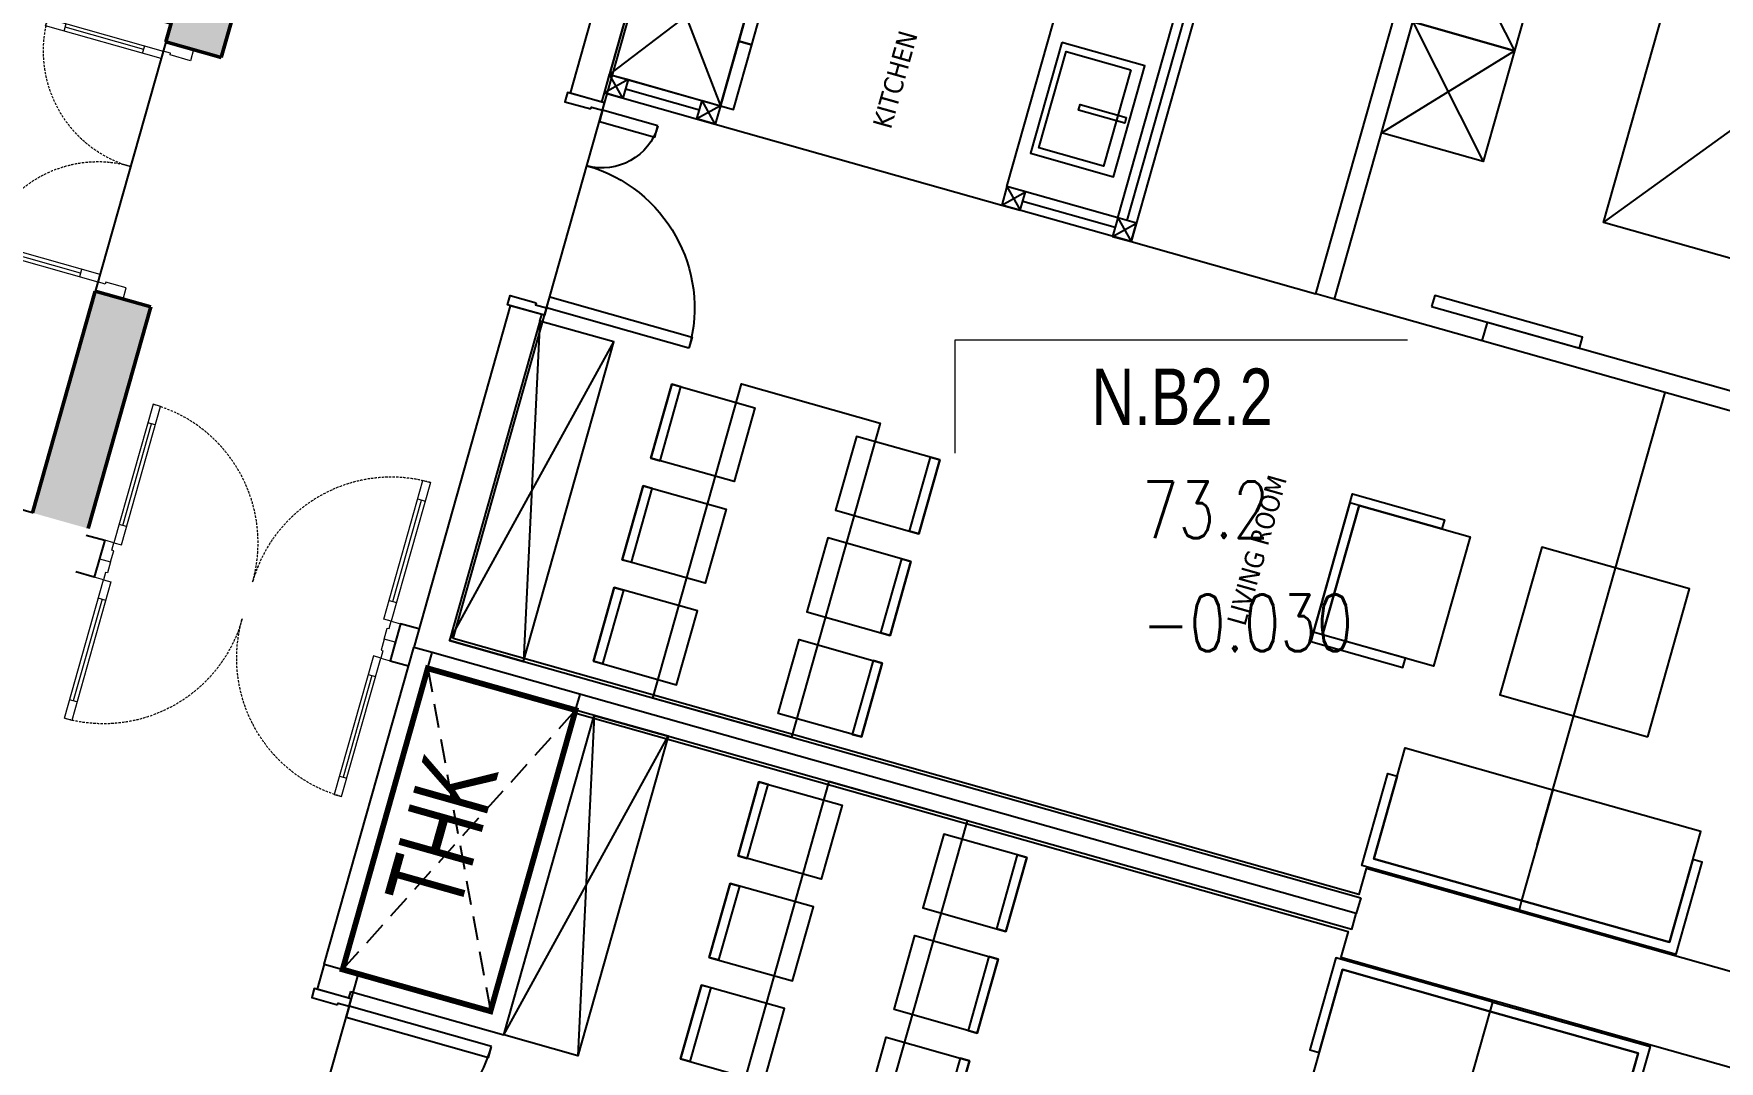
# Model space of a CAD drawing. Header units: millimetres. Extents: x -361675616 to 361246347, y -284141842 to 284396604.
# Drawn here: x -47211 to -38434, y 98578 to 103931 of the extents above; entities that cross this region are included whole.
import ezdxf
from ezdxf.enums import TextEntityAlignment as Align
from ezdxf.xclip import XClip

# ---------------------------------------------------------------- set-up
doc = ezdxf.new("R2010")
doc.units = ezdxf.units.MM
doc.header["$LTSCALE"] = 100
doc.header["$MEASUREMENT"] = 0
doc.header["$XCLIPFRAME"] = 0
doc.set_wipeout_variables(frame=1)
for name, pattern in [('ACAD_ISO03W100', [30, 12, -18]), ('Xref_NT1+NT2_MBDV Cot vach_220729$0$HIDDEN2', [0.1875, 0.125, -0.0625]), ('Xref_ST_MBDV Cot vach 30.7.2022$0$HIDDEN', [0.375, 0.25, -0.125])]:
    doc.linetypes.add(name, pattern=pattern)
for name, color, linetype in [('1VinaPVC-Text', 9, 'Continuous'), ('A-_FURN----_E-_N', 251, 'Continuous'), ('A-_SANIEQPT_E-_N', 251, 'Continuous'), ('A-ANNO-ROOM', 50, 'Continuous'), ('A-WALL-FNSH', 11, 'Continuous'), ('dien tich thong thuy', 3, 'Continuous'), ('IDEA - dim', 251, 'Continuous'), ('KT-Net manh', 139, 'Continuous'), ('KT-Tuong', 1, 'Continuous'), ('Xref_NT1+NT2 Cot vach HIGH$0$KT-Text', 7, 'Continuous'), ('Xref_NT1+NT2_MBDV Cot vach_220729$0$ccu12-Hatch', 250, 'Continuous'), ('Xref_NT1+NT2_MBDV Cot vach_220729$0$KT-Text', 7, 'Continuous'), ('Xref_ST_MBDV Cot vach 30.7.2022$0$KT-Khuat', 9, 'Xref_ST_MBDV Cot vach 30.7.2022$0$HIDDEN')]:
    doc.layers.add(name, color=color, linetype=linetype)
for name, color, linetype, lineweight in [('KT-Chuviet', 255, 'Continuous', 15), ('KT-Net thay', 7, 'Continuous', 15), ('KT-Net truc', 18, 'Continuous', 15), ('Xref_NT1+NT2_MBDV Cot vach_220729$0$CUA', 37, 'Continuous', 13), ('Xref_NT1+NT2_MBDV Cot vach_220729$0$KT-Net cot vach', 6, 'Continuous', 50)]:
    doc.layers.add(name, color=color, linetype=linetype, lineweight=lineweight)
doc.styles.add('220126_HDN_HBA typical plan$0$211210_HDN_HBA_TYPICAL PLAN CORE OPT 1$0$HBA-Text', font='GOTHIC.TTF')
doc.styles.add('font unicode ccu', font='arial.ttf')
doc.styles.add('ROMANS', font='ROMANS.SHX')
doc.styles.add('Tahoma', font='tahoma.ttf')
doc.styles.add('Xref_NT1+NT2_MBDV Cot vach_220729$0$Arial', font='arial.ttf', dxfattribs={"width": 0.7})

# ---------------------------------------------------------------- blocks, each defined once
blk = doc.blocks.new('*U109')
for p, q in [((-1260.000000000004, 525.000000000002), (-1300.000000000004, 525.000000000002)), ((-1280.000000000004, 100.0000000000002), (-1280.000000000004, 525.000000000002)), ((-90.00000000000001, 525.0000000000018), (-50.00000000000001, 525.0000000000018)), ((-70, 100), (-70.00000000000001, 525.0000000000018)), ((-1260.000000000004, 100.0000000000002), (-1300.000000000004, 100.0000000000002)), ((-90, 100), (-50, 100))]:
    blk.add_line(p, q)
for points in [[(-1300.000000000004, 1.776356839400256e-13), (-1260.000000000004, 1.776356839400256e-13), (-1260.000000000004, 625.000000000002), (-1300.000000000004, 625.000000000002)], [(-50, 0), (-90, 0), (-90.00000000000001, 625.0000000000018), (-49.99999999999979, 625.0000000000018)], [(-1350.000000000004, -149.9999999999989), (-1290.000000000004, -149.9999999999989), (-1290.000000000004, -39.99999999999982), (-1300.000000000004, -39.99999999999982), (-1300.000000000004, 1.776356839400256e-13), (-1350.000000000004, 2.060573933704296e-13)], [(0, -149.9999999999991), (-60, -149.9999999999991), (-60, -40), (-50, -40), (-50, 0), (0, 0)]]:
    blk.add_lwpolyline(points, close=True)
at = {"linetype": 'Xref_NT1+NT2_MBDV Cot vach_220729$0$HIDDEN2'}
for centre, radius, start, end in [((-1300.000000001013, -1.091216006443577e-09), 625.00000000124, 7.016709298534867e-15, 89.99996073224838), ((-49.99999999983451, -2.645705876602741e-10), 625.000000000419, 90.00003926775162, 180)]:
    blk.add_arc(centre, radius, start, end, dxfattribs=at)
blk = doc.blocks.new('Xref_NT1+NT2_MBDV Cot vach_220729$0$A$C6F5A0866')
at = {"layer": 'Xref_NT1+NT2_MBDV Cot vach_220729$0$ccu12-Hatch', "ltscale": 0.5}
h = blk.add_hatch(dxfattribs=at)
h.set_pattern_fill('1BETONG2-BOP', color=256, scale=50, angle=-9.221226682393311, pattern_type=2)
h.set_pattern_definition([(40.77877331760666, (-344030.3944177577, 1051586.248183714), (348.9675850483742, -88.4399490210206), [37.5, -412.5]), (345.7787733176067, (-344030.3944177577, 1051586.248183714), (-8.210898913512196, 382.3529989210534), [29.99999999999996, -329.9999999999994]), (91.23017331760666, (-344001.3137862326, 1051578.878190373), (340.7569124668878, 293.9127818386315), [31.87009499999996, -350.5710559999993]), (36.96297331760668, (-344014.3697291066, 1051684.955880241), (513.4625743915367, -167.2010307779809), [56.25, -618.75]), (87.41437331760669, (-343971.5811901797, 1051671.022434192), (539.3416914241059, 405.8762616606115), [47.80514399999991, -525.8564999999986]), (341.9629733176067, (-344014.3697291066, 1051684.955880241), (539.3413746221111, 405.8766828830586), [44.99999999999991, -494.9999999999993]), (11.77877331760669, (-343969.0220530063, 1051652.266611783), (262.3373889366649, -246.5341646977719), [37.49999999999999, -412.4999999999999]), (216.7787733176067, (-343969.0220530063, 1051652.266611783), (302.3113750775801, -234.2414718695076), [30, -330]), (62.23017331760668, (-343947.1606170079, 1051631.722084084), (440.5244551362457, 91.85968184684302), [31.870095, -350.571056]), (58.27877331760666, (-344030.3944177577, 1051586.248183714), (-53.36434103728865, 157.7776666884637), [0, -325.9999999999994, 0, -334.9999999999994, 0, -331.2499999999994]), (355.2787733176066, (-344030.3944177577, 1051586.248183714), (170.2997612820221, 164.892499245073), [0, -190.9999999999999, 0, -318.4999999999999, 0, -126.25]), (318.2787733176067, (-344140.4534993852, 1051604.115711559), (261.6547411591457, -53.9033888446771), [0, -125, 0, -389.9999999999999, 0, -517.4999999999999]), (308.2787733176067, (-344189.8073476485, 1051612.128055885), (295.8455729819947, 2.678777138048432), [0, -162.4999999999997, 0, -258.9999999999993, 0, -367.4999999999993]), (305.7787733176067, (-344030.3944177577, 1051586.248183714), (172.3971011095514, 124.2396455605985), []), (305.7787733176067, (-344020.5792959587, 1051646.706647836), (172.3971011095514, 124.2396455605985), [])])
h.paths.add_polyline_path([(3150.000966757172, 11324.99636555536), (6200.000687518463, 11324.99637230267), (6200.000687552747, 324.9995365019422), (5800.000662928083, 324.9995365005452), (5800.000662927123, 624.999536500778), (5900.000687551787, 624.99953650104), (5900.000687519336, 11024.99636555524), (3150.000408315187, 11024.99636555534)])
h.paths.add_polyline_path([(4450.000662927923, 324.9995364966016), (3249.999483165913, 324.9995364926581), (3249.999833536145, 624.9995365010109), (4450.000662927108, 624.9995364966162)])
at = {"layer": 'Defpoints'}
blk.add_lwpolyline([(3249.999833536189, 3524.996365553263), (5900.000687551801, 3524.996365553467), (5900.000687551787, 624.99953650104), (3249.999833536145, 624.9995365010109)], close=True, dxfattribs=at)
at = {"layer": 'Xref_NT1+NT2_MBDV Cot vach_220729$0$KT-Net cot vach'}
for p, q in [((4450.000662927137, 624.9995365005452), (4450.000662928156, 324.9995365008217)), ((5800.000662927123, 624.999536500778), (5800.000662928083, 324.9995365005452))]:
    blk.add_line(p, q, dxfattribs=at)
for points in [[(3150.000687536231, 11324.99636555547), (6200.000687518419, 11324.99636555546), (6200.000687552747, 324.9995365019422), (5800.000662928083, 324.9995365005452)], [(3150.000687536129, 11024.99636555536), (5900.000687519336, 11024.99636555524), (5900.000687551787, 624.99953650104), (5800.000662927123, 624.999536500778)], [(4450.000662927108, 624.9995364966162), (3249.99948316504, 624.9995364926435)], [(4450.000662927923, 324.9995364966016), (3249.999483165913, 324.9995364926581)]]:
    blk.add_lwpolyline(points, dxfattribs=at)
at = {"layer": 'Xref_NT1+NT2_MBDV Cot vach_220729$0$CUA'}
blk.add_blockref('*U109', (5800.000662927167, 624.999536500778), dxfattribs=at)
blk = doc.blocks.new('*U115')
at = {"linetype": 'Continuous'}
for points in [[(-375.0000000000002, -849.9999999962746), (374.9999999999998, -849.9999999962748), (375.0000000000002, 850.0000000037252), (-374.9999999999998, 850.0000000037254)], [(-724.9999999999999, 750.0000000037254), (-274.9999999999999, 750.0000000037253), (-274.9999999999999, 350.0000000037253), (-724.9999999999999, 350.0000000037254)], [(-724.9999999999999, 350.0000000037254), (-674.9999999999999, 350.0000000037254), (-674.9999999999999, 750.0000000037254), (-724.9999999999999, 750.0000000037254)], [(725.0000000000001, 750.0000000037252), (275.0000000000001, 750.0000000037253), (275.0000000000001, 350.0000000037252), (725.0000000000001, 350.0000000037252)], [(725.0000000000001, 350.0000000037252), (675.0000000000001, 350.0000000037252), (675.0000000000001, 750.0000000037252), (725.0000000000001, 750.0000000037252)], [(-725, 200.0000000037254), (-274.9999999999999, 200.0000000037253), (-275.0000000000001, -199.9999999962747), (-725, -199.9999999962746)], [(-725, -199.9999999962746), (-675, -199.9999999962746), (-675, 200.0000000037254), (-725, 200.0000000037254)], [(725, 200.0000000037251), (275.0000000000001, 200.0000000037252), (274.9999999999999, -199.9999999962748), (725, -199.9999999962749)], [(725, -199.9999999962749), (675, -199.9999999962748), (675, 200.0000000037252), (725, 200.0000000037251)], [(-725.0000000000001, -749.9999999962746), (-275.0000000000001, -749.9999999962747), (-275.0000000000001, -349.9999999962747), (-725.0000000000001, -349.9999999962746)], [(-725.0000000000001, -349.9999999962746), (-675.0000000000001, -349.9999999962746), (-675.0000000000001, -749.9999999962746), (-725.0000000000001, -749.9999999962746)], [(724.9999999999999, -749.9999999962748), (274.9999999999999, -749.9999999962747), (274.9999999999999, -349.9999999962748), (724.9999999999999, -349.9999999962748)], [(724.9999999999999, -349.9999999962748), (674.9999999999999, -349.9999999962748), (674.9999999999999, -749.9999999962748), (724.9999999999999, -749.9999999962748)]]:
    blk.add_lwpolyline(points, close=True, dxfattribs=at)
blk = doc.blocks.new('dc')
for points in [[(-1100, -40), (-1110, -40), (-1110, -100), (-1150, -100), (-1150, 100), (-1100, 100)], [(-50, -40), (-40, -40), (-40, -100), (0, -100), (0, 100), (-50, 100)], [(-1109.999999999985, -400), (-1109.999999999985, -100), (-1049.999999999985, -100), (-1049.999999999985, -400)], [(-39.99999999998545, -869.9999999999709), (-39.99999999998545, -99.9999999999709), (-99.99999999998545, -99.9999999999709), (-99.99999999998545, -869.9999999999709)]]:
    blk.add_lwpolyline(points, close=True)
for centre, radius, start, end in [((-1110.000000000029, -99.9999999999709), 300.0000000000291, 270, 0), ((-40.0000000000291, -100.0000000000873), 769.9999999999345, 180, 270)]:
    blk.add_arc(centre, radius, start, end)
blk = doc.blocks.new('27')
blk.add_line((-5.820766091346741e-11, 100), (-4.365574568510056e-11, 1.455191522836685e-11))
blk.add_lwpolyline([(84.9999999999709, 5099.999999294523), (2.91038304567337e-11, 5099.999999294509), (-2.91038304567337e-11, 100)])
at = {"color": 6, "const_width": 29.99999999999999}
blk.add_lwpolyline([(84.9999999999709, 900.0000000000146), (1714.999999999956, 900.0000000000146), (1714.999999999971, 100.0000000000146), (84.9999999999709, 100)], close=True, dxfattribs=at)
at = {"layer": 'A-_FURN----_E-_N'}
blk.add_line((84.99999999995634, 1400.000000000015), (84.99999999994179, 1000.000000000015), dxfattribs=at)
at = {"layer": 'A-_FURN----_E-_N', "linetype": 'Continuous'}
for points in [[(748.005034064845, 6709.999999647203), (299.9999999999854, 6709.999999647218), (299.9999999999563, 5909.999999647218), (249.9999999999854, 5909.999999647211), (249.9999999999709, 6759.999999647225), (748.0050340648304, 6759.999999647218)], [(299.9999999999854, 6709.999999647218), (899.9999999999418, 6709.999999647203), (899.9999999999563, 5909.999999647218), (299.9999999999563, 5909.999999647218)], [(748.0050340648304, 5109.999999647218), (299.9999999999563, 5109.999999647218), (299.9999999999563, 5909.999999647218), (249.9999999999854, 5909.999999647211), (249.9999999999709, 5059.999999647203), (748.005034064845, 5059.999999647203)], [(299.9999999999563, 5109.999999647218), (899.9999999999563, 5109.999999647218), (899.9999999999563, 5909.999999647218), (299.9999999999563, 5909.999999647218)]]:
    blk.add_lwpolyline(points, close=True, dxfattribs=at)
at = {"layer": 'IDEA - dim'}
blk.add_lwpolyline([(1814.999999999971, 1000.000000000015), (84.99999999994179, 1000.000000000015), (84.99999999995634, 1400.000000000015), (1814.999999999956, 1400)], close=True, dxfattribs=at)
at = {"layer": 'KT-Net manh', "linetype": 'ACAD_ISO03W100', "ltscale": 4}
for p, q in [((84.99999999994179, 1000.000000000015), (1814.999999999956, 1400)), ((1814.999999999971, 1000.000000000015), (84.99999999995634, 1400.000000000015))]:
    blk.add_line(p, q, dxfattribs=at)
at = {"layer": 'KT-Tuong'}
for p, q in [((84.99999999995634, 5099.999999294538), (84.9999999999709, 900.0000000000146)), ((84.9999999999709, 900.0000000000146), (-4.365574568510056e-11, 900.0000000000146)), ((1714.999999999956, 900.0000000000146), (84.9999999999709, 900.0000000000146)), ((1714.999999999956, 1.455191522836685e-11), (1714.999999999956, 900.0000000000146)), ((1714.999999999971, 100.0000000000146), (-5.820766091346741e-11, 100)), ((1814.999999999971, 170.0000000000146), (1849.994292274059, 170.0000000000146)), ((1849.994292274059, 170.0000000000146), (1849.994292274059, 1.455191522836685e-11)), ((1714.999999999956, 1.455191522836685e-11), (-4.365574568510056e-11, 1.455191522836685e-11)), ((1714.999999999956, 1.455191522836685e-11), (1849.994292274059, 1.455191522836685e-11))]:
    blk.add_line(p, q, dxfattribs=at)
for points in [[(1814.999999999971, 170.0000000000146), (1814.999999999971, 1000.000000000015), (84.99999999994179, 1000.000000000015)], [(-5.820766091346741e-11, 100), (-4.365574568510056e-11, 1.455191522836685e-11)]]:
    blk.add_lwpolyline(points, dxfattribs=at)
at = {"layer": 'Xref_ST_MBDV Cot vach 30.7.2022$0$KT-Khuat', "linetype": 'Xref_ST_MBDV Cot vach 30.7.2022$0$HIDDEN', "ltscale": 5}
for p, q in [((84.9999999999709, 100), (1714.999999999956, 900.0000000000146)), ((1714.999999999971, 100.0000000000146), (84.9999999999709, 900.0000000000146))]:
    blk.add_line(p, q, dxfattribs=at)
at = {"layer": 'A-_FURN----_E-_N', "linetype": 'Continuous', "rotation": 270}
blk.add_blockref('*U115', (934.9999999962165, 2645.000000000015), dxfattribs=at)
at = {"layer": 'A-_FURN----_E-_N', "rotation": 179.9999999999999}
blk.add_blockref('dc', (1849.994292274074, 84.99997074174462), dxfattribs=at)
blk = doc.blocks.new('*U117')
at = {"ltscale": 5}
for points in [[(-300, -450), (300, -450), (300, 0), (-300, 0)], [(-261, -65), (261, -65), (261, -415), (-261, -415)], [(-15, -20), (15, -20), (15, -270), (-15, -270)]]:
    blk.add_lwpolyline(points, close=True, dxfattribs=at)
blk = doc.blocks.new('34')
blk.add_line((8699.999999999985, 99.99999999908323), (8699.999999999985, -9.167706593871117e-10))
blk.add_lwpolyline([(8615.000000000538, 5099.999999293606), (8700.000000000495, 5099.999999293577), (8699.99999999997, 99.99999999906868)])
at = {"layer": 'A-_FURN----_E-_N'}
for p, q in [((5650.005707726406, 4919.999999999418), (5550.005707726406, 4919.999999999432)), ((5550.005707726188, 2919.999999999462), (3950.005707726203, 2919.999999999607)), ((5550.00570772613, 2319.999999999447), (4550.005707726115, 2319.999999999549)), ((8614.99999999981, 569.9999999990832), (8614.999999999782, 169.9999999990832))]:
    blk.add_line(p, q, dxfattribs=at)
at = {"layer": 'A-_FURN----_E-_N', "linetype": 'Continuous'}
for points in [[(7951.994965935854, 6709.999999646374), (8400.000000000698, 6709.99999964633), (8400.00000000064, 5909.999999646316), (8450.000000000626, 5909.999999646308), (8450.000000000728, 6759.999999646316), (7951.994965935854, 6759.999999646388)], [(8400.000000000698, 6709.99999964633), (7800.000000000713, 6709.999999646374), (7800.000000000626, 5909.999999646403), (8400.00000000064, 5909.999999646316)], [(7400.000000000684, 6309.999999646425), (6600.000000000669, 6309.999999646519), (6600.000000000597, 5509.999999646519), (7400.000000000611, 5509.999999646439)], [(8400.000000000538, 5109.999999646345), (7800.000000000538, 5109.999999646403), (7800.000000000626, 5909.999999646403), (8400.00000000064, 5909.999999646316)], [(7951.99496593565, 5109.999999646374), (8400.000000000538, 5109.999999646345), (8400.00000000064, 5909.999999646316), (8450.000000000626, 5909.999999646308), (8450.000000000538, 5059.99999964633), (7951.994965935664, 5059.999999646359)], [(6650.000000000495, 4536.25609973348), (6650.000000000553, 5136.25609973348), (7350.000000000524, 5136.256099733408), (7350.00000000048, 4536.256099733408)], [(6650.000000000524, 4984.261133798587), (6650.000000000495, 4536.25609973348), (7350.00000000048, 4536.256099733408), (7350.00000000048, 4486.256099733393), (6600.00000000048, 4486.25609973348), (6600.000000000509, 4984.261133798587)], [(7350.000000000524, 4984.2611337985), (7350.00000000048, 4536.256099733408), (6650.000000000495, 4536.25609973348), (6650.00000000048, 4486.256099733466), (7400.00000000048, 4486.256099733393), (7400.000000000553, 4984.2611337985)], [(3550.005707726305, 4119.999999999636), (3550.005707726377, 4669.999999993262), (4150.005707726377, 4669.999999993175), (4150.005707726334, 4119.999999999578), (3550.005707726305, 4119.999999999636)], [(4150.005707726334, 4119.999999999578), (4150.005707726377, 4669.999999993175), (4750.005707726377, 4669.999999993117), (4750.005707726319, 4119.99999999952), (4150.005707726334, 4119.999999999578)], [(5200.005707725955, 769.9999999994616), (5200.00570772597, 839.999999999447), (4750.00570772597, 839.9999999995489), (4750.00570772597, 769.9999999995198)], [(5550.005707725955, 769.999999999447), (5550.005707725941, 839.9999999994179), (5200.00570772597, 839.999999999447), (5200.005707725955, 769.9999999994616)], [(5550.005707725883, 169.9999999994325), (5550.005707725955, 769.999999999447), (4750.00570772597, 769.9999999995198), (4750.005707725897, 169.999999999578)]]:
    blk.add_lwpolyline(points, close=True, dxfattribs=at)
at = {"layer": 'A-WALL-FNSH', "color": 5}
for points in [[(5550.005707726188, 2969.999999999432), (4050.005707726217, 2969.999999999578)], [(5600.005707726144, 2419.999999999403), (5600.005707726174, 2919.999999999432)], [(5600.005707725897, 269.9999999994179), (5600.005707725926, 669.9999999994325)]]:
    blk.add_lwpolyline(points, dxfattribs=at)
at = {"layer": 'IDEA - dim'}
for p, q in [((5550.00570772661, 6899.999999293883), (5550.005707726406, 4919.999999999432)), ((5650.005707726625, 6899.99999929389), (5650.005707726406, 4919.999999999418)), ((3950.005707726203, 3019.999999999607), (5650.005707726188, 3019.999999999418)), ((5650.005707726188, 2919.999999999418), (5550.005707726188, 3019.999999999432)), ((5550.005707726188, 2919.999999999462), (5650.005707726188, 3019.999999999418)), ((5650.005707726188, 3019.999999999418), (5650.00570772613, 2319.999999999432)), ((5550.005707726188, 2919.999999999505), (5550.00570772613, 2319.999999999447)), ((5650.00570772613, 2319.999999999432), (5550.005707726115, 2419.999999999432)), ((5550.00570772613, 2319.999999999447), (5650.005707726115, 2419.999999999418)), ((5550.005707725955, 769.9999999994907), (4550.005707725941, 769.9999999996071)), ((5550.005707725897, 269.9999999994325), (5550.005707725955, 769.999999999447)), ((5650.005707725941, 769.9999999994325), (5550.005707725955, 669.9999999994325)), ((5550.005707725955, 769.999999999447), (5650.005707725941, 669.9999999994179)), ((5650.005707725897, 169.9999999994325), (5650.005707725941, 769.9999999994325)), ((5650.005707725897, 269.9999999994034), (5550.005707725883, 169.9999999994325)), ((5550.005707725897, 269.9999999994325), (5650.005707725897, 169.9999999994325)), ((5700.005707725897, 169.9999999994179), (5700.005707725853, -5.820766091346741e-10))]:
    blk.add_line(p, q, dxfattribs=at)
blk.add_lwpolyline([(2986.005707726639, 6859.999999647036), (4886.005707726625, 6859.999999646832), (4886.00570772645, 5359.99999964681), (2986.005707726479, 5359.999999647014)], dxfattribs=at)
for points in [[(5550.005707726392, 4617.352280586798), (5550.005707726465, 5417.352280586783), (5490.005707726465, 5417.352280586783), (5490.005707726377, 4617.352280586827)], [(5550.005707726188, 2919.999999999462), (5650.005707726188, 2919.999999999418), (5650.005707726188, 3019.999999999418), (5550.005707726188, 3019.999999999432)], [(5550.00570772613, 2319.999999999447), (5650.00570772613, 2319.999999999432), (5650.005707726115, 2419.999999999418), (5550.005707726115, 2419.999999999432)], [(5550.005707725955, 769.999999999447), (5650.005707725941, 769.9999999994325), (5650.005707725941, 669.9999999994179), (5550.005707725955, 669.9999999994325)], [(6884.999999999767, 169.9999999992579), (8614.999999999782, 169.9999999990832), (8614.99999999981, 569.9999999990832), (6884.999999999825, 569.9999999992579)], [(5550.005707725897, 269.9999999994325), (5650.005707725897, 269.9999999994034), (5650.005707725897, 169.9999999994325), (5550.005707725883, 169.9999999994325)]]:
    blk.add_lwpolyline(points, close=True, dxfattribs=at)
at = {"layer": 'KT-Net manh', "linetype": 'ACAD_ISO03W100', "ltscale": 4}
for p, q in [((4886.00570772645, 5359.99999964681), (2986.005707726639, 6859.999999647036)), ((8100.00000000064, 5909.999999646345), (5650.005707726508, 5909.999999646621)), ((5650.005707726406, 4919.999999999418), (5650.005707726319, 4119.999999999432)), ((3550.005707726305, 4119.999999999636), (4150.005707726377, 4669.999999993175)), ((4150.005707726334, 4119.999999999578), (4750.005707726377, 4669.999999993117)), ((4750.005707726319, 4119.99999999952), (4150.005707726377, 4669.999999993175)), ((5650.005707726188, 3019.999999999418), (5650.005707726319, 4019.999999999403)), ((5650.005707725941, 769.9999999994325), (5650.00570772613, 2319.999999999432)), ((5550.005707725883, 169.9999999994325), (4750.00570772597, 769.9999999995198)), ((4750.005707725897, 169.999999999578), (5550.005707725955, 769.999999999447)), ((8614.999999999782, 169.9999999990832), (6884.999999999825, 569.9999999992579)), ((6884.999999999767, 169.9999999992579), (8614.99999999981, 569.9999999990832))]:
    blk.add_line(p, q, dxfattribs=at)
at = {"layer": 'KT-Tuong'}
for p, q in [((5650.005707726319, 4119.999999999432), (2950.005707726319, 4119.999999999724)), ((5650.005707726319, 4119.999999999432), (5650.005707726319, 4019.999999999403)), ((5650.005707726319, 4019.999999999403), (2950.005707726319, 4019.999999999724)), ((5700.005707725897, 169.9999999994179), (3950.005707725883, 169.9999999995489)), ((6885, 169.9999999992724), (6850.005707725897, 169.999999999287)), ((6850.005707725897, 169.999999999287), (6850.005707725868, -7.130438461899757e-10)), ((5700.005707725853, -5.820766091346741e-10), (1900.005707722143, -1.309672370553017e-10)), ((6850.005707725868, -7.130438461899757e-10), (8699.999999999985, -9.167706593871117e-10))]:
    blk.add_line(p, q, dxfattribs=at)
blk.add_lwpolyline([(6885, 169.9999999992724), (6884.999999999767, 169.9999999992579), (8614.999999999782, 169.9999999990832), (8615.000000000553, 5099.999999293635)], dxfattribs=at)
at = {"layer": 'A-_FURN----_E-_N', "linetype": 'Continuous', "extrusion": (0, 0, -1), "zscale": -0.9999999999999998, "rotation": 270}
blk.add_blockref('*U115', (-7765.000000003973, 1644.9999999992), dxfattribs=at)
at = {"layer": 'A-_FURN----_E-_N', "extrusion": (0, 0, -1), "zscale": -0.9999999999999998, "rotation": 180.0000000000062}
blk.add_blockref('dc', (-6850.005707725868, 84.99997074103158), dxfattribs=at)
at = {"layer": 'A-_SANIEQPT_E-_N', "linetype": 'Continuous'}
blk.add_blockref('*U117', (5050.005707726159, 2839.999999999476), dxfattribs=at)
at = {"layer": '1VinaPVC-Text', "style": 'Tahoma'}
for s, p in [('LIVING ROOM', (7419.787793221403, 4137.080444373234)), ('KITCHEN', (5430.727530224394, 1657.752533752035))]:
    blk.add_text(s, height=100.0000000000094, rotation=180, dxfattribs=at).set_placement(p)
blk = doc.blocks.new('TAG CAO DO SAN')
blk.add_wipeout([(1526701.778855525, -266095.2298759429), (1527644.6359120198, -266095.2298759429), (1527644.6359120198, -266566.65840419114), (1526701.778855525, -266566.65840419114)]).dxf.layer = 'KT-Net thay'
at = {"layer": 'KT-Net thay', "flags": 128}
blk.add_lwpolyline([(1526701.778855525, -266095.2298759429), (1526701.778855525, -266566.6584041911), (1527644.63591202, -266566.6584041911), (1527644.63591202, -266095.2298759429)], close=True, dxfattribs=at)
for points in [[(1526701.778855525, -266330.9441400666), (1527644.63591202, -266330.9441400666)], [(1526701.778855525, -266566.6584041911), (1527644.63591202, -266566.6584041911)]]:
    blk.add_lwpolyline(points, dxfattribs=at)
at = {"layer": 'KT-Chuviet', "color": 31, "style": 'ROMANS', "width": 0.75}
blk.add_text('DTTT:', height=117.8571320618522, dxfattribs=at).set_placement((1526748.92170835, -266507.8139601254))
at = {"layer": 'KT-Chuviet', "color": 31, "style": 'font unicode ccu', "width": 0.75}
blk.add_attdef('TÊNPHÒNG', text='', height=117.85713, dxfattribs=at).set_placement((1527175.308820772, -266213.4467624734), align=Align.MIDDLE_CENTER)
at = {"layer": 'KT-Chuviet', "color": 31, "ltscale": 15, "style": 'ROMANS', "width": 0.75, "flags": 8}
blk.add_attdef('CAO-DO', (1527091.943339912, -266507.7298381611), '', height=117.8571320618522, dxfattribs=at)
blk = doc.blocks.new('A$C418F5BC8')
at = {"layer": 'A-ANNO-ROOM', "insert": (648.1133449638728, 1090.790118377889), "char_height": 600, "attachment_point": 2, "rotation": 50.44882673977027, "style": '220126_HDN_HBA typical plan$0$211210_HDN_HBA_TYPICAL PLAN CORE OPT 1$0$HBA-Text'}
blk.add_mtext_dynamic_manual_height_columns('SL-S', width=722857412.8743668, gutter_width=9765.624999999996, heights=[0], dxfattribs=at)
blk = doc.blocks.new('A$C2A6C5140')
at = {"layer": 'A-ANNO-ROOM', "insert": (731.4497625969816, 1190.0169191678, 0.0003277973379295924), "char_height": 600, "attachment_point": 2, "rotation": 50.44882673977027, "style": '220126_HDN_HBA typical plan$0$211210_HDN_HBA_TYPICAL PLAN CORE OPT 1$0$HBA-Text'}
blk.add_mtext_dynamic_manual_height_columns('2-BR', width=722857412.8743668, gutter_width=9765.624999999996, heights=[0], dxfattribs=at)
blk = doc.blocks.new('A$C5388591E')
at = {"layer": 'A-ANNO-ROOM', "insert": (894.3001998505497, 842.1987865094561, 0.0004622000541105721), "char_height": 600, "attachment_point": 2, "rotation": 1.4064704596368105, "style": '220126_HDN_HBA typical plan$0$211210_HDN_HBA_TYPICAL PLAN CORE OPT 1$0$HBA-Text'}
blk.add_mtext_dynamic_manual_height_columns('3-BR', width=722857412.8743668, gutter_width=9765.624999999996, heights=[0], dxfattribs=at)
blk = doc.blocks.new('A$C21AF0CCA')
at = {"layer": 'A-ANNO-ROOM', "insert": (1197.56892258345, 814.6835720778872), "char_height": 600, "attachment_point": 2, "rotation": 0.10542954816276216, "style": '220126_HDN_HBA typical plan$0$211210_HDN_HBA_TYPICAL PLAN CORE OPT 1$0$HBA-Text'}
blk.add_mtext_dynamic_manual_height_columns('1-BR+', width=722857412.8743668, gutter_width=9765.624999999996, heights=[0], dxfattribs=at)
blk = doc.blocks.new('*U341')
for p, q in [((-1510.000043186627, -99.99999999999979), (-1550.000043186627, -99.99999999999984)), ((-1530.000043186627, -99.99999999999979), (-1530.000043186627, -650.0000215933134)), ((-90.00000000000003, -99.99999999999999), (-50.00000000000003, -99.99999999999999)), ((-70.00000000000003, -99.99999999999999), (-70.00000000000018, -650.0000215933136)), ((-1510.000043186627, -650.0000215933134), (-1550.000043186627, -650.0000215933134)), ((-90.00000000000018, -650.0000215933136), (-50.00000000000018, -650.0000215933136))]:
    blk.add_line(p, q)
for points in [[(-1600.000043186627, 99.99999998255916), (-1540.000043186627, 99.99999998255912), (-1540.000043186627, 40.00000000000019), (-1550.000043186627, 40.0000000000002), (-1550.000043186627, 2.017941423565941e-13), (-1600.000043186627, 1.875832876413921e-13)], [(2.66100453930543e-14, 99.99999998255892), (-59.99999999999997, 99.9999999825589), (-59.99999999999999, 40.00000000000001), (-49.99999999999999, 40.00000000000001), (-50, 1.4210854715202e-14), (0, 0)], [(-1550.000043186627, 2.017941423565941e-13), (-1510.000043186627, 1.875832876413921e-13), (-1510.000043186627, -750.0000215933134), (-1550.000043186627, -750.0000215933134)], [(-50, 1.4210854715202e-14), (-90, 2.842170943040401e-14), (-90.00000000000021, -750.0000215933136), (-49.99999999999997, -750.0000215933136)]]:
    blk.add_lwpolyline(points, close=True)
at = {"linetype": 'Xref_NT1+NT2_MBDV Cot vach_220729$0$HIDDEN2'}
for centre, radius, start, end in [((-1550.000043187838, 1.309874202402258e-09), 750.0000215947994, 270.0000392677515, 0), ((-49.9999999998014, 3.174903986746966e-10), 750.0000215938143, 180, 269.9999607322485)]:
    blk.add_arc(centre, radius, start, end, dxfattribs=at)
blk = doc.blocks.new('*U342')
for p, q in [((-1509.999999998461, -99.99999999999979), (-1549.999999998461, -99.99999999999984)), ((-1529.999999998461, -99.99999999999979), (-1529.999999998462, -649.9999999992305)), ((-90.00000000000003, -99.99999999999999), (-50.00000000000003, -99.99999999999999)), ((-70.00000000000003, -99.99999999999999), (-70.00000000000018, -649.9999999992307)), ((-1509.999999998462, -649.9999999992305), (-1549.999999998462, -649.9999999992305)), ((-90.00000000000018, -649.9999999992307), (-50.00000000000018, -649.9999999992307))]:
    blk.add_line(p, q)
for points in [[(-1599.999999998461, 99.99999998255916), (-1539.999999998461, 99.99999998255912), (-1539.999999998461, 40.00000000000019), (-1549.999999998461, 40.0000000000002), (-1549.999999998461, 2.017941369556755e-13), (-1599.999999998461, 1.875832822404735e-13)], [(2.66100453930543e-14, 99.99999998255892), (-59.99999999999997, 99.9999999825589), (-59.99999999999999, 40.00000000000001), (-49.99999999999999, 40.00000000000001), (-50, 1.4210854715202e-14), (0, 0)], [(-1549.999999998461, 2.017941369556755e-13), (-1509.999999998461, 1.875832822404735e-13), (-1509.999999998462, -749.9999999992305), (-1549.999999998462, -749.9999999992305)], [(-50, 1.4210854715202e-14), (-90, 2.842170943040401e-14), (-90.00000000000021, -749.9999999992307), (-49.99999999999997, -749.9999999992307)]]:
    blk.add_lwpolyline(points, close=True)
at = {"linetype": 'Xref_NT1+NT2_MBDV Cot vach_220729$0$HIDDEN2'}
for centre, radius, start, end in [((-1549.999999999672, 1.309874164688625e-09), 750.0000000007165, 270.0000392677516, 0), ((-49.99999999980142, 3.174903895338874e-10), 749.9999999997312, 180, 269.9999607322484)]:
    blk.add_arc(centre, radius, start, end, dxfattribs=at)

msp = doc.modelspace()

# ---------------------------------------------------------------- linework, layer by layer
at = {"layer": 'dien tich thong thuy', "elevation": 3.111092560857344e-10}
msp.add_lwpolyline([(-46363.42225357389, 96014.09943728361), (-46373.045440985, 96016.81867689238), (-45520.56537570664, 99033.68243763686), (-44832.50747580826, 98839.25680561038), (-44393.35052561713, 100393.4006997299), (-40366.04925493197, 99255.40067181419), (-40404.1184546448, 99120.67647461739), (-37709.62352177925, 98359.28704082067), (-38469.64939367142, 95669.6118172817), (-38504.99950858525, 95544.5103809367), (-39944.83728083397, 90449.02897183516), (-42639.33260519278, 91210.41618187423), (-42677.40078915701, 91075.69570063677), (-44760.81878490501, 91664.41048853053), (-44758.09954529546, 91674.0336759444), (-47038.79496173874, 92318.49346321839), (-46552.05082418722, 94041.04488599641), (-46893.67397728224, 94137.57789210705)], close=True, dxfattribs=at)
at = {"layer": 'KT-Tuong', "elevation": -0.001532867715990537}
for points in [[(-46937.23583601214, 101320.0668146356), (-46841.0039645053, 101292.8744301824), (-46895.38873650322, 101100.4106762607), (-46991.62060800156, 101127.6030607114)], [(-45205.06205933479, 100830.6038777748), (-45301.29393109175, 100857.7962613428), (-45355.67870130229, 100665.3325069161), (-45259.44682955395, 100638.1401233503)]]:
    msp.add_lwpolyline(points, dxfattribs=at)

# ---------------------------------------------------------------- block references
at = {"layer": 'IDEA - dim', "rotation": 254.2212141373278}
msp.add_blockref('27', (-45232.25477651683, 100734.3708236914), dxfattribs=at)
at = {"layer": 'KT-Tuong', "rotation": 254.2212141373278}
msp.add_blockref('34', (-42866.51641489355, 109106.5435245798), dxfattribs=at)
at = {"layer": 'Xref_NT1+NT2 Cot vach HIGH$0$KT-Text', "rotation": 74.22122668239332}
msp.add_blockref('Xref_NT1+NT2_MBDV Cot vach_220729$0$A$C6F5A0866', (-47498.72062365145, 98137.83777582724, 2.243729317177552e-09), dxfattribs=at)
at = {"layer": 'Xref_NT1+NT2_MBDV Cot vach_220729$0$CUA', "rotation": 164.2212083033931}
msp.add_blockref('*U342', (-46841.00395249462, 101292.8740313924, -0.001532867715990537), dxfattribs=at)
at = {"layer": 'Xref_NT1+NT2_MBDV Cot vach_220729$0$CUA', "xscale": -1, "rotation": 344.2212083034433}
msp.add_blockref('*U341', (-46895.38877580158, 101100.4102478859, -0.001532867715990537), dxfattribs=at)

# ---------------------------------------------------------------- texts
at = {"layer": 'Xref_NT1+NT2_MBDV Cot vach_220729$0$KT-Text', "extrusion": (-2.279760247110746e-08, -7.842662398760276e-08, 0.9999999999999968), "style": 'Xref_NT1+NT2_MBDV Cot vach_220729$0$Arial', "width": 0.7}
msp.add_text('THK', height=400, rotation=74.22122668239095, dxfattribs=at).set_placement((-44894.35506819866, 99713.5702929274, -0.00675877528707489), align=Align.CENTER)

# ---------------------------------------------------------------- next in the draw order: block references
at = {"layer": 'KT-Net truc'}
ref = msp.add_blockref('TAG CAO DO SAN', (-3859169.380175319, 767573.5353849183, -3.413046139884756e-05), dxfattribs=dict(at, xscale=2.5, yscale=2.5, zscale=2.5))
XClip(ref).set_block_clipping_path([(1526674.1636322693, -266330.9441400666), (1527644.6359120198, -266095.2298759429)])
ref.add_attrib('CAO-DO', '73.2', (-41439.52182553821, 101304.2107895156, -3.413046139884756e-05), dxfattribs={"layer": 'KT-Chuviet', "color": 31, "ltscale": 15, "height": 294.6428301546305, "style": 'ROMANS', "width": 0.7500000000000001})
ref.add_attrib('CAO-DO', '-0.030', (-41439.52182553821, 100714.9251292064, -3.413046139884756e-05), dxfattribs={"layer": 'KT-Chuviet', "color": 31, "ltscale": 15, "height": 294.6428301546305, "style": 'ROMANS', "width": 0.7500000000000001})
ref.add_attrib('TÊNPHÒNG', 'N.B2.2', dxfattribs={"layer": 'KT-Chuviet', "color": 31, "height": 294.642825, "style": 'font unicode ccu', "width": 0.7500000000000001}).set_placement((-41231.10812338706, 102039.9184787348, -3.413046139884756e-05), align=Align.MIDDLE_CENTER)

# ---------------------------------------------------------------- next in the draw order: linework, layer by layer
at = {"layer": 'dien tich thong thuy'}
msp.add_lwpolyline([(-40086.448851994, 108206.6591923667), (-40083.72961142379, 108216.2823831805), (-38000.3111989207, 107627.5679794243), (-38038.37655888672, 107492.8498193047), (-35343.88481412332, 106731.460966288), (-36049.52909642399, 104234.2381572698), (-36084.87920793698, 104109.1367199638), (-37579.09791611844, 98821.20270992783), (-40273.59310587745, 99582.5898819314), (-40311.66177837882, 99447.86323301174), (-45027.02348471537, 100780.2906059476), (-44545.92667369614, 102482.8565587336), (-43735.38622262089, 105351.2991335928), (-43725.76303520973, 105348.5798939841), (-43195.51131150062, 107225.1014391601), (-42853.88815840461, 107128.5684330495), (-42367.14426843682, 108851.1189796436), (-40086.448851994, 108206.6591923667)], dxfattribs=at)

# ---------------------------------------------------------------- next in the draw order: block references
at = {"layer": 'A-ANNO-ROOM'}
for p in [(-189530.7069264457, 172460.371857256, 5.460855537377236e-05), (-190889.2165836156, 167537.1358825558, 5.460855537377236e-05), (-200792.6048307914, 136225.8008255112, 5.461079910308954e-05)]:
    msp.add_blockref('A$C21AF0CCA', p, dxfattribs=at)
at = {"layer": 'dien tich thong thuy'}
for name, p in [('A$C418F5BC8', (-193627.8332148665, 162535.8262730713, 9.919419487628366e-05)), ('A$C418F5BC8', (-196423.0946702335, 158761.0613374173, 4.458552763712727e-05)), ('A$C2A6C5140', (-184324.1430110714, 156728.0149816945, 9.919419487628366e-05)), ('A$C418F5BC8', (-197159.0469856003, 154394.2669833445, 4.458552763712727e-05)), ('A$C418F5BC8', (-196884.0167786681, 150046.204543676, 4.458552763712727e-05)), ('A$C2A6C5140', (-186961.9323272624, 149139.8789736559, 9.919419487628366e-05)), ('A$C418F5BC8', (-198454.1163311225, 145455.9680739344, 9.919419487628366e-05)), ('A$C418F5BC8', (-199747.9958968313, 141469.2998190825, 4.458552763712727e-05)), ('A$C2A6C5140', (-189508.6406398182, 140127.2670308392, 9.919419487628366e-05)), ('A$C2A6C5140', (-191916.6485208535, 131438.3902857853, 4.458552763712727e-05)), ('A$C2A6C5140', (-194202.4980069638, 124603.3394083548, 4.458552763712727e-05)), ('A$C2A6C5140', (-196141.1504808805, 116842.4965355621, 9.919419487628366e-05)), ('A$C5388591E', (-189972.9039226725, 179563.5512734677, 4.458570785358675e-05)), ('A$C5388591E', (-206737.6566015921, 115340.5219298684, 9.91946273371655e-05))]:
    msp.add_blockref(name, p, dxfattribs=at)

doc.saveas('drawing.dxf')
